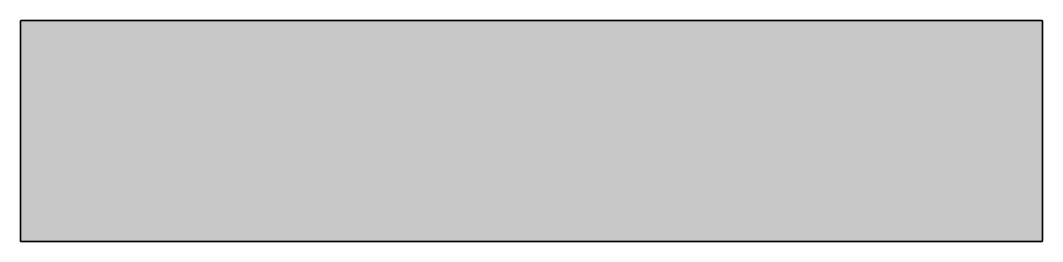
# Model space of a CAD drawing. Header units: millimetres. Extents: x 0 to 2864, y -783 to 510.
# Drawn here: x 42 to 1842, y -783 to -393 of the extents above; entities that cross this region are included whole.
import ezdxf

# ---------------------------------------------------------------- set-up
doc = ezdxf.new("R2010")
doc.units = ezdxf.units.MM
doc.layers.add('Blocks', color=7, linetype='Continuous')
doc.layers.add('Blocks$Fill', color=7, linetype='Continuous', true_color=0xffffff)
doc.layers.add('Blocks$Inner', color=7, linetype='Continuous', lineweight=25, true_color=0x007f00)
doc.layers.add('Blocks$Outline', color=7, linetype='Continuous', lineweight=35, true_color=0xff3f3f)

# ---------------------------------------------------------------- blocks, each defined once
blk = doc.blocks.new('Colour Floor Cabinet L w. glass door Top')
at = {"layer": 'Blocks$Fill'}
blk.add_hatch(color=256, dxfattribs=at).paths.add_polyline_path([(158.8, 12.3), (1955.8, 12.3), (1955.8, 12.3), (1955.9, 12.3), (1955.9, 12.3), (1956, 12.3), (1956, 12.3), (1956.1, 12.3), (1956.1, 12.2), (1956.2, 12.2), (1956.2, 12.2), (1956.3, 12.2), (1956.3, 12.2), (1956.4, 12.2), (1956.4, 12.1), (1956.5, 12.1), (1956.5, 12.1), (1956.6, 12.1), (1956.6, 12), (1956.6, 12), (1956.7, 12), (1956.7, 11.9), (1956.8, 11.9), (1956.8, 11.9), (1956.8, 11.8), (1956.9, 11.8), (1956.9, 11.8), (1956.9, 11.7), (1957, 11.7), (1957, 11.6), (1957, 11.6), (1957.1, 11.6), (1957.1, 11.5), (1957.1, 11.5), (1957.1, 11.4), (1957.2, 11.4), (1957.2, 11.3), (1957.2, 11.3), (1957.2, 11.2), (1957.2, 11.2), (1957.2, 11.1), (1957.2, 11.1), (1957.3, 11), (1957.3, 11), (1957.3, 10.9), (1957.3, 10.9), (1957.3, 10.8), (1957.3, 10.8), (1957.3, -376.2), (1957.3, -376.3), (1957.3, -376.3), (1957.3, -376.4), (1957.3, -376.4), (1957.3, -376.5), (1957.2, -376.5), (1957.2, -376.6), (1957.2, -376.6), (1957.2, -376.7), (1957.2, -376.7), (1957.2, -376.8), (1957.2, -376.8), (1957.1, -376.9), (1957.1, -376.9), (1957.1, -377), (1957.1, -377), (1957, -377), (1957, -377.1), (1957, -377.1), (1956.9, -377.2), (1956.9, -377.2), (1956.9, -377.2), (1956.8, -377.3), (1956.8, -377.3), (1956.8, -377.3), (1956.7, -377.4), (1956.7, -377.4), (1956.6, -377.4), (1956.6, -377.5), (1956.6, -377.5), (1956.5, -377.5), (1956.5, -377.6), (1956.4, -377.6), (1956.4, -377.6), (1956.3, -377.6), (1956.3, -377.6), (1956.2, -377.6), (1956.2, -377.7), (1956.1, -377.7), (1956.1, -377.7), (1956, -377.7), (1956, -377.7), (1955.9, -377.7), (1955.9, -377.7), (1955.8, -377.7), (1955.8, -377.7), (158.8, -377.7), (158.7, -377.7), (158.7, -377.7), (158.6, -377.7), (158.6, -377.7), (158.5, -377.7), (158.5, -377.7), (158.4, -377.7), (158.4, -377.7), (158.3, -377.6), (158.3, -377.6), (158.2, -377.6), (158.2, -377.6), (158.1, -377.6), (158.1, -377.6), (158, -377.5), (158, -377.5), (158, -377.5), (157.9, -377.4), (157.9, -377.4), (157.8, -377.4), (157.8, -377.3), (157.8, -377.3), (157.7, -377.3), (157.7, -377.2), (157.7, -377.2), (157.6, -377.2), (157.6, -377.1), (157.6, -377.1), (157.5, -377), (157.5, -377), (157.5, -377), (157.4, -376.9), (157.4, -376.9), (157.4, -376.8), (157.4, -376.8), (157.4, -376.7), (157.4, -376.7), (157.3, -376.6), (157.3, -376.6), (157.3, -376.5), (157.3, -376.5), (157.3, -376.4), (157.3, -376.4), (157.3, -376.3), (157.3, -376.3), (157.3, -376.2), (157.3, 10.8), (157.3, 10.8), (157.3, 10.9), (157.3, 10.9), (157.3, 11), (157.3, 11), (157.3, 11.1), (157.3, 11.1), (157.3, 11.2), (157.4, 11.2), (157.4, 11.3), (157.4, 11.3), (157.4, 11.4), (157.4, 11.4), (157.4, 11.5), (157.5, 11.5), (157.5, 11.6), (157.5, 11.6), (157.6, 11.6), (157.6, 11.7), (157.6, 11.7), (157.7, 11.8), (157.7, 11.8), (157.7, 11.8), (157.8, 11.9), (157.8, 11.9), (157.8, 11.9), (157.9, 12), (157.9, 12), (158, 12), (158, 12.1), (158, 12.1), (158.1, 12.1), (158.1, 12.1), (158.2, 12.2), (158.2, 12.2), (158.3, 12.2), (158.3, 12.2), (158.4, 12.2), (158.4, 12.2), (158.5, 12.3), (158.5, 12.3), (158.6, 12.3), (158.6, 12.3), (158.7, 12.3), (158.7, 12.3)], flags=0)
at = {"layer": 'Blocks$Inner'}
blk.add_lwpolyline([(158.8, 12.3), (1955.8, 12.3), (1955.8, 12.3), (1955.9, 12.3), (1955.9, 12.3), (1956, 12.3), (1956, 12.3), (1956.1, 12.3), (1956.1, 12.2), (1956.2, 12.2), (1956.2, 12.2), (1956.3, 12.2), (1956.3, 12.2), (1956.4, 12.2), (1956.4, 12.1), (1956.5, 12.1), (1956.5, 12.1), (1956.6, 12.1), (1956.6, 12), (1956.6, 12), (1956.7, 12), (1956.7, 11.9), (1956.8, 11.9), (1956.8, 11.9), (1956.8, 11.8), (1956.9, 11.8), (1956.9, 11.8), (1956.9, 11.7), (1957, 11.7), (1957, 11.6), (1957, 11.6), (1957.1, 11.6), (1957.1, 11.5), (1957.1, 11.5), (1957.1, 11.4), (1957.2, 11.4), (1957.2, 11.3), (1957.2, 11.3), (1957.2, 11.2), (1957.2, 11.2), (1957.2, 11.1), (1957.2, 11.1), (1957.3, 11), (1957.3, 11), (1957.3, 10.9), (1957.3, 10.9), (1957.3, 10.8), (1957.3, 10.8), (1957.3, -376.2), (1957.3, -376.3), (1957.3, -376.3), (1957.3, -376.4), (1957.3, -376.4), (1957.3, -376.5), (1957.2, -376.5), (1957.2, -376.6), (1957.2, -376.6), (1957.2, -376.7), (1957.2, -376.7), (1957.2, -376.8), (1957.2, -376.8), (1957.1, -376.9), (1957.1, -376.9), (1957.1, -377), (1957.1, -377), (1957, -377), (1957, -377.1), (1957, -377.1), (1956.9, -377.2), (1956.9, -377.2), (1956.9, -377.2), (1956.8, -377.3), (1956.8, -377.3), (1956.8, -377.3), (1956.7, -377.4), (1956.7, -377.4), (1956.6, -377.4), (1956.6, -377.5), (1956.6, -377.5), (1956.5, -377.5), (1956.5, -377.6), (1956.4, -377.6), (1956.4, -377.6), (1956.3, -377.6), (1956.3, -377.6), (1956.2, -377.6), (1956.2, -377.7), (1956.1, -377.7), (1956.1, -377.7), (1956, -377.7), (1956, -377.7), (1955.9, -377.7), (1955.9, -377.7), (1955.8, -377.7), (1955.8, -377.7), (158.8, -377.7), (158.7, -377.7), (158.7, -377.7), (158.6, -377.7), (158.6, -377.7), (158.5, -377.7), (158.5, -377.7), (158.4, -377.7), (158.4, -377.7), (158.3, -377.6), (158.3, -377.6), (158.2, -377.6), (158.2, -377.6), (158.1, -377.6), (158.1, -377.6), (158, -377.5), (158, -377.5), (158, -377.5), (157.9, -377.4), (157.9, -377.4), (157.8, -377.4), (157.8, -377.3), (157.8, -377.3), (157.7, -377.3), (157.7, -377.2), (157.7, -377.2), (157.6, -377.2), (157.6, -377.1), (157.6, -377.1), (157.5, -377), (157.5, -377), (157.5, -377), (157.4, -376.9), (157.4, -376.9), (157.4, -376.8), (157.4, -376.8), (157.4, -376.7), (157.4, -376.7), (157.3, -376.6), (157.3, -376.6), (157.3, -376.5), (157.3, -376.5), (157.3, -376.4), (157.3, -376.4), (157.3, -376.3), (157.3, -376.3), (157.3, -376.2), (157.3, 10.8), (157.3, 10.8), (157.3, 10.9), (157.3, 10.9), (157.3, 11), (157.3, 11), (157.3, 11.1), (157.3, 11.1), (157.3, 11.2), (157.4, 11.2), (157.4, 11.3), (157.4, 11.3), (157.4, 11.4), (157.4, 11.4), (157.4, 11.5), (157.5, 11.5), (157.5, 11.6), (157.5, 11.6), (157.6, 11.6), (157.6, 11.7), (157.6, 11.7), (157.7, 11.8), (157.7, 11.8), (157.7, 11.8), (157.8, 11.9), (157.8, 11.9), (157.8, 11.9), (157.9, 12), (157.9, 12), (158, 12), (158, 12.1), (158, 12.1), (158.1, 12.1), (158.1, 12.1), (158.2, 12.2), (158.2, 12.2), (158.3, 12.2), (158.3, 12.2), (158.4, 12.2), (158.4, 12.2), (158.5, 12.3), (158.5, 12.3), (158.6, 12.3), (158.6, 12.3), (158.7, 12.3), (158.7, 12.3)], close=True, dxfattribs=at)
at = {"layer": 'Blocks$Outline'}
blk.add_lwpolyline([(158.8, 12.3), (1955.8, 12.3), (1955.8, 12.3), (1955.9, 12.3), (1955.9, 12.3), (1956, 12.3), (1956, 12.3), (1956.1, 12.3), (1956.1, 12.2), (1956.2, 12.2), (1956.2, 12.2), (1956.3, 12.2), (1956.3, 12.2), (1956.4, 12.2), (1956.4, 12.1), (1956.5, 12.1), (1956.5, 12.1), (1956.6, 12.1), (1956.6, 12), (1956.6, 12), (1956.7, 12), (1956.7, 11.9), (1956.8, 11.9), (1956.8, 11.9), (1956.8, 11.8), (1956.9, 11.8), (1956.9, 11.8), (1956.9, 11.7), (1957, 11.7), (1957, 11.6), (1957, 11.6), (1957.1, 11.6), (1957.1, 11.5), (1957.1, 11.5), (1957.1, 11.4), (1957.2, 11.4), (1957.2, 11.3), (1957.2, 11.3), (1957.2, 11.2), (1957.2, 11.2), (1957.2, 11.1), (1957.2, 11.1), (1957.3, 11), (1957.3, 11), (1957.3, 10.9), (1957.3, 10.9), (1957.3, 10.8), (1957.3, 10.8), (1957.3, -376.2), (1957.3, -376.3), (1957.3, -376.3), (1957.3, -376.4), (1957.3, -376.4), (1957.3, -376.5), (1957.2, -376.5), (1957.2, -376.6), (1957.2, -376.6), (1957.2, -376.7), (1957.2, -376.7), (1957.2, -376.8), (1957.2, -376.8), (1957.1, -376.9), (1957.1, -376.9), (1957.1, -377), (1957.1, -377), (1957, -377), (1957, -377.1), (1957, -377.1), (1956.9, -377.2), (1956.9, -377.2), (1956.9, -377.2), (1956.8, -377.3), (1956.8, -377.3), (1956.8, -377.3), (1956.7, -377.4), (1956.7, -377.4), (1956.6, -377.4), (1956.6, -377.5), (1956.6, -377.5), (1956.5, -377.5), (1956.5, -377.6), (1956.4, -377.6), (1956.4, -377.6), (1956.3, -377.6), (1956.3, -377.6), (1956.2, -377.6), (1956.2, -377.7), (1956.1, -377.7), (1956.1, -377.7), (1956, -377.7), (1956, -377.7), (1955.9, -377.7), (1955.9, -377.7), (1955.8, -377.7), (1955.8, -377.7), (158.8, -377.7), (158.7, -377.7), (158.7, -377.7), (158.6, -377.7), (158.6, -377.7), (158.5, -377.7), (158.5, -377.7), (158.4, -377.7), (158.4, -377.7), (158.3, -377.6), (158.3, -377.6), (158.2, -377.6), (158.2, -377.6), (158.1, -377.6), (158.1, -377.6), (158, -377.5), (158, -377.5), (158, -377.5), (157.9, -377.4), (157.9, -377.4), (157.8, -377.4), (157.8, -377.3), (157.8, -377.3), (157.7, -377.3), (157.7, -377.2), (157.7, -377.2), (157.6, -377.2), (157.6, -377.1), (157.6, -377.1), (157.5, -377), (157.5, -377), (157.5, -377), (157.4, -376.9), (157.4, -376.9), (157.4, -376.8), (157.4, -376.8), (157.4, -376.7), (157.4, -376.7), (157.3, -376.6), (157.3, -376.6), (157.3, -376.5), (157.3, -376.5), (157.3, -376.4), (157.3, -376.4), (157.3, -376.3), (157.3, -376.3), (157.3, -376.2), (157.3, 10.8), (157.3, 10.8), (157.3, 10.9), (157.3, 10.9), (157.3, 11), (157.3, 11), (157.3, 11.1), (157.3, 11.1), (157.3, 11.2), (157.4, 11.2), (157.4, 11.3), (157.4, 11.3), (157.4, 11.4), (157.4, 11.4), (157.4, 11.5), (157.5, 11.5), (157.5, 11.6), (157.5, 11.6), (157.6, 11.6), (157.6, 11.7), (157.6, 11.7), (157.7, 11.8), (157.7, 11.8), (157.7, 11.8), (157.8, 11.9), (157.8, 11.9), (157.8, 11.9), (157.9, 12), (157.9, 12), (158, 12), (158, 12.1), (158, 12.1), (158.1, 12.1), (158.1, 12.1), (158.2, 12.2), (158.2, 12.2), (158.3, 12.2), (158.3, 12.2), (158.4, 12.2), (158.4, 12.2), (158.5, 12.3), (158.5, 12.3), (158.6, 12.3), (158.6, 12.3), (158.7, 12.3), (158.7, 12.3)], close=True, dxfattribs=at)

msp = doc.modelspace()

# ---------------------------------------------------------------- block references
at = {"layer": 'Blocks'}
msp.add_blockref('Colour Floor Cabinet L w. glass door Top', (-115.1, -405.5), dxfattribs=at)

doc.saveas('drawing.dxf')
